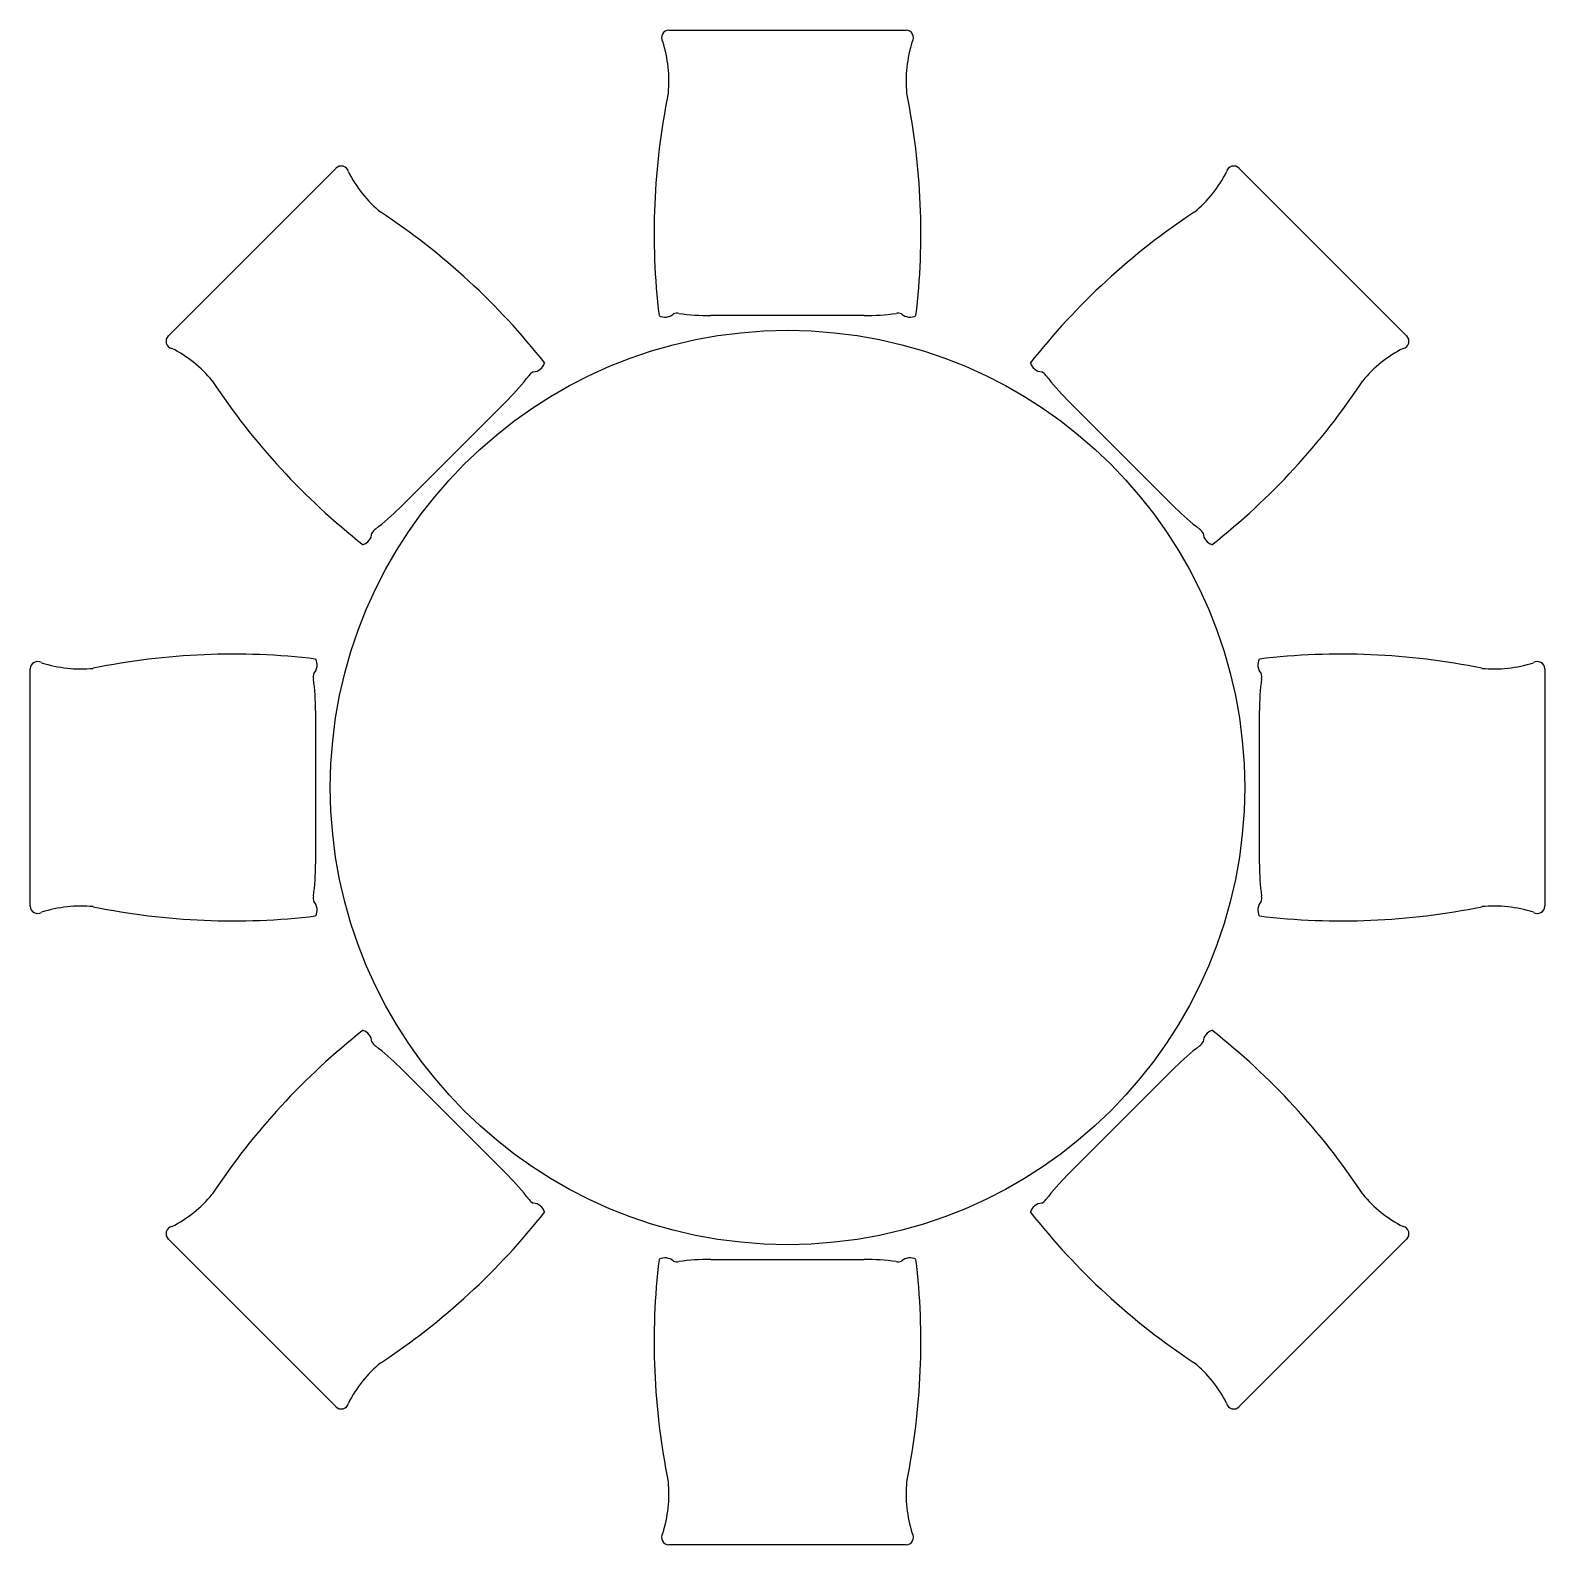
# Model space of a CAD drawing. Header units: inches. Extents: x -50 to 50, y -50 to 50.
import ezdxf

# ---------------------------------------------------------------- set-up
doc = ezdxf.new("R2010")
doc.units = ezdxf.units.IN
doc.header["$MEASUREMENT"] = 0
doc.layers.add('ceco.net 144', color=7, linetype='Continuous')

msp = doc.modelspace()

# ---------------------------------------------------------------- linework, layer by layer
at = {"layer": 'ceco.net 144'}
for p, q in [((-7.84, 50.07), (7.84, 50.07)), ((-40.94, 29.86), (-29.86, 40.94)), ((29.86, 40.94), (40.94, 29.86)), ((0, 31.2), (-5.07, 31.2)), ((5.07, 31.2), (0, 31.2)), ((-18.48, 25.65), (-22.06, 22.06)), ((22.06, 22.06), (18.48, 25.65)), ((-22.06, 22.06), (-25.65, 18.48)), ((25.65, 18.48), (22.06, 22.06)), ((-50.07, -7.84), (-50.07, 7.84)), ((50.07, 7.84), (50.07, -7.84)), ((-31.2, 5.07), (-31.2, 0)), ((31.2, 0), (31.2, 5.07)), ((-31.2, 0), (-31.2, -5.07)), ((31.2, -5.07), (31.2, 0)), ((-25.65, -18.48), (-22.06, -22.06)), ((22.06, -22.06), (25.65, -18.48)), ((-22.06, -22.06), (-18.48, -25.65)), ((18.48, -25.65), (22.06, -22.06)), ((-29.86, -40.94), (-40.94, -29.86)), ((40.94, -29.86), (29.86, -40.94)), ((-5.07, -31.2), (0, -31.2)), ((0, -31.2), (5.07, -31.2)), ((7.84, -50.07), (-7.84, -50.07))]:
    msp.add_line(p, q, dxfattribs=at)
msp.add_circle((0, 0), 30.23, dxfattribs=at)
for centre, radius, start, end in [((-7.84, 49.58), 0.491, 89.8292, 211.4999), ((-16.29, 46.71), 8.45, 354.5513, 17.9661), ((7.84, 49.58), 0.491, 328.5001, 90.1708), ((16.29, 46.71), 8.45, 162.0339, 185.4487), ((37.23, 36.68), 46.05, 168.4357, 186.8363), ((-37.23, 36.68), 46.05, 353.1637, 11.5643), ((-29.51, 40.6), 0.491, 13.5001, 135.1708), ((29.51, 40.6), 0.491, 44.8292, 166.4999), ((-21.51, 44.55), 8.45, 207.0339, 230.4487), ((21.51, 44.55), 8.45, 309.5513, 332.9661), ((-52.26, -0.39), 46.05, 38.1637, 56.5643), ((52.26, -0.39), 46.05, 123.4357, 141.8363), ((-8.1, 31.97), 0.866, 243.1961, 310.4764), ((-7.33, 30.89), 0.469, 71.7536, 116.5375), ((-4.89, 49.95), 18.75, 262.9704, 269.4301), ((4.89, 49.95), 18.75, 270.5699, 277.0296), ((7.33, 30.89), 0.469, 63.4625, 108.2464), ((8.1, 31.97), 0.866, 229.5236, 296.8039), ((-40.6, 29.51), 0.491, 134.8292, 256.4999), ((40.6, 29.51), 0.491, 283.5001, 45.1708), ((-44.55, 21.51), 8.45, 39.5513, 62.9661), ((-16.88, 28.34), 0.866, 274.5236, 341.8039), ((16.88, 28.34), 0.866, 198.1961, 265.4764), ((44.55, 21.51), 8.45, 117.0339, 140.4487), ((-31.87, 38.78), 18.75, 315.5699, 322.0296), ((-16.66, 27.03), 0.469, 108.4625, 153.2464), ((16.66, 27.03), 0.469, 26.7536, 71.5375), ((31.87, 38.78), 18.75, 217.9704, 224.4301), ((0.39, 52.26), 46.05, 213.4357, 231.8363), ((-0.39, 52.26), 46.05, 308.1637, 326.5643), ((-38.78, 31.87), 18.75, 307.9704, 314.4301), ((38.78, 31.87), 18.75, 225.5699, 232.0296), ((-27.03, 16.66), 0.469, 116.7536, 161.5375), ((27.03, 16.66), 0.469, 18.4625, 63.2464), ((-28.34, 16.88), 0.866, 288.1961, 355.4764), ((28.34, 16.88), 0.866, 184.5236, 251.8039), ((-49.58, 7.84), 0.491, 58.5001, 180.1708), ((-46.71, 16.29), 8.45, 252.0339, 275.4487), ((-36.68, -37.23), 46.05, 83.1637, 101.5643), ((-31.97, 8.1), 0.866, 319.5236, 26.8039), ((31.97, 8.1), 0.866, 153.1961, 220.4764), ((36.68, -37.23), 46.05, 78.4357, 96.8363), ((46.71, 16.29), 8.45, 264.5513, 287.9661), ((49.58, 7.84), 0.491, 359.8292, 121.4999), ((-30.89, 7.33), 0.469, 153.4625, 198.2464), ((-49.95, 4.89), 18.75, 0.5699, 7.0296), ((49.95, 4.89), 18.75, 172.9704, 179.4301), ((30.89, 7.33), 0.469, 341.7536, 26.5375), ((-49.95, -4.89), 18.75, 352.9704, 359.4301), ((49.95, -4.89), 18.75, 180.5699, 187.0296), ((-49.58, -7.84), 0.491, 179.8292, 301.4999), ((-46.71, -16.29), 8.45, 84.5513, 107.9661), ((-36.68, 37.23), 46.05, 258.4357, 276.8363), ((-30.89, -7.33), 0.469, 161.7536, 206.5375), ((-31.97, -8.1), 0.866, 333.1961, 40.4764), ((31.97, -8.1), 0.866, 139.5236, 206.8039), ((36.68, 37.23), 46.05, 263.1637, 281.5643), ((30.89, -7.33), 0.469, 333.4625, 18.2464), ((46.71, -16.29), 8.45, 72.0339, 95.4487), ((49.58, -7.84), 0.491, 238.5001, 0.1708), ((0.39, -52.26), 46.05, 128.1637, 146.5643), ((-28.34, -16.88), 0.866, 4.5236, 71.8039), ((-27.03, -16.66), 0.469, 198.4625, 243.2464), ((27.03, -16.66), 0.469, 296.7536, 341.5375), ((28.34, -16.88), 0.866, 108.1961, 175.4764), ((-0.39, -52.26), 46.05, 33.4357, 51.8363), ((-38.78, -31.87), 18.75, 45.5699, 52.0296), ((38.78, -31.87), 18.75, 127.9704, 134.4301), ((-31.87, -38.78), 18.75, 37.9704, 44.4301), ((31.87, -38.78), 18.75, 135.5699, 142.0296), ((-44.55, -21.51), 8.45, 297.0339, 320.4487), ((44.55, -21.51), 8.45, 219.5513, 242.9661), ((-16.66, -27.03), 0.469, 206.7536, 251.5375), ((-16.88, -28.34), 0.866, 18.1961, 85.4764), ((16.88, -28.34), 0.866, 94.5236, 161.8039), ((16.66, -27.03), 0.469, 288.4625, 333.2464), ((-40.6, -29.51), 0.491, 103.5001, 225.1708), ((-52.26, 0.39), 46.05, 303.4357, 321.8363), ((52.26, 0.39), 46.05, 218.1637, 236.5643), ((40.6, -29.51), 0.491, 314.8292, 76.4999), ((37.23, -36.68), 46.05, 173.1637, 191.5643), ((-8.1, -31.97), 0.866, 49.5236, 116.8039), ((-7.33, -30.89), 0.469, 243.4625, 288.2464), ((-4.89, -49.95), 18.75, 90.5699, 97.0296), ((4.89, -49.95), 18.75, 82.9704, 89.4301), ((7.33, -30.89), 0.469, 251.7536, 296.5375), ((8.1, -31.97), 0.866, 63.1961, 130.4764), ((-37.23, -36.68), 46.05, 348.4357, 6.8363), ((-21.51, -44.55), 8.45, 129.5513, 152.9661), ((21.51, -44.55), 8.45, 27.0339, 50.4487), ((-29.51, -40.6), 0.491, 224.8292, 346.4999), ((29.51, -40.6), 0.491, 193.5001, 315.1708), ((-16.29, -46.71), 8.45, 342.0339, 5.4487), ((16.29, -46.71), 8.45, 174.5513, 197.9661), ((-7.84, -49.58), 0.491, 148.5001, 270.1708), ((7.84, -49.58), 0.491, 269.8292, 31.4999)]:
    msp.add_arc(centre, radius, start, end, dxfattribs=at)

doc.saveas('drawing.dxf')
